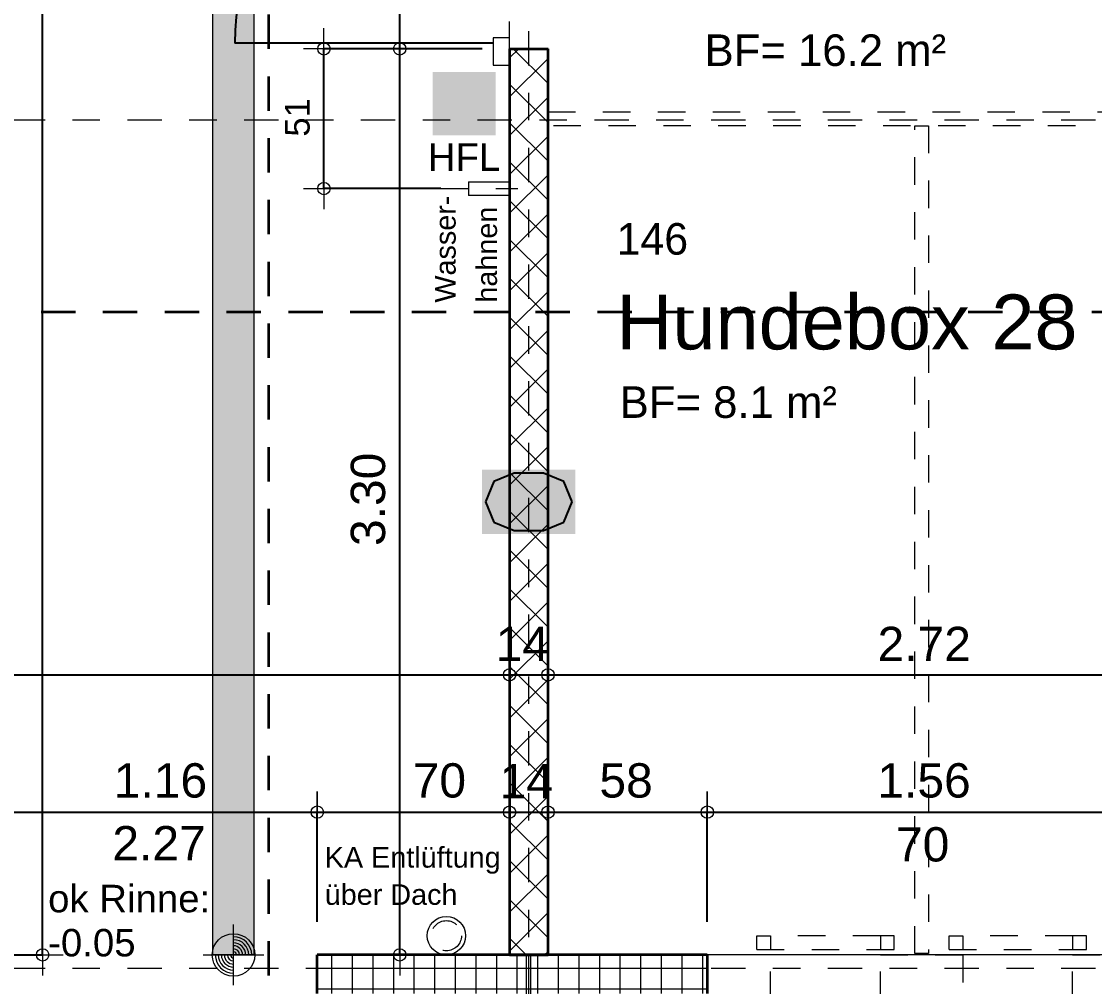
# Model space of a CAD drawing. Header units: metres. Extents: x -117 to -12, y 122 to 163.
# Drawn here: x -73.43 to -69.523, y 135.683 to 139.198 of the extents above; entities that cross this region are included whole.
import ezdxf

# ---------------------------------------------------------------- set-up
doc = ezdxf.new("R2010")
doc.units = ezdxf.units.M
doc.header["$PDMODE"] = 65
for name, pattern in [('AUSGEZOGEN', [0]), ('GETRENNT2_S10', [0.255, 0.125, -0.065, 0, -0.065]), ('PHANTOM2_S8', [0.13, 0.05, -0.04, 0, -0.04]), ('PUNKT2_S9', [0.175, 0.075, -0.05, 0, -0.05]), ('STRICHLINIE2_S3', [0.125, 0.075, -0.05]), ('STRICHLINIE_S4', [0.165, 0.125, -0.04]), ('VERDECKT2_S2', [0.09, 0.05, -0.04])]:
    doc.linetypes.add(name, pattern=pattern)
doc.layers.add('XR$1$_3808', color=7, linetype='Continuous')
for name, color, linetype, lineweight in [('XR$1$Bauachsen_grob', 7, 'GETRENNT2_S10', 13), ('XR$1$Bauherr', 203, 'VERDECKT2_S2', 13), ('XR$1$Beton_verdeckt_vorne', 7, 'STRICHLINIE2_S3', 13), ('XR$1$Brand_Text', 250, 'AUSGEZOGEN', 18), ('XR$1$Brandbekaempfung', 250, 'AUSGEZOGEN', 18), ('XR$1$Fensterbruestung', 7, 'AUSGEZOGEN', 25), ('XR$1$Fuellflaeche', 7, 'AUSGEZOGEN', 13), ('XR$1$Hilfskonstruktion', 5, 'VERDECKT2_S2', 13), ('XR$1$Raumbezeichnung', 7, 'AUSGEZOGEN', 18), ('XR$1$Sanitaer_Allgemein_HK', 5, 'VERDECKT2_S2', 25), ('XR$1$Sanitaer_Leitungen', 250, 'AUSGEZOGEN', 18), ('XR$1$Sanitaer_Text', 250, 'AUSGEZOGEN', 18), ('XR$1$Sanitaer_Vermassung', 250, 'AUSGEZOGEN', 18), ('XR$1$Schnittbegrenzung', 7, 'AUSGEZOGEN', 13), ('XR$1$Spengler', 7, 'AUSGEZOGEN', 18), ('XR$1$Text_Koten', 7, 'AUSGEZOGEN', 25), ('XR$1$Text_Werkplan_Ausfuehrung', 7, 'AUSGEZOGEN', 25), ('XR$1$Tuerblatt', 7, 'AUSGEZOGEN', 18), ('XR$1$Wand_Beton_bewehrt', 7, 'AUSGEZOGEN', 35), ('XR$1$Wand_Fertigelement', 7, 'AUSGEZOGEN', 35), ('XR$1$Werkplan-_Ausfuehrungsmasse', 7, 'AUSGEZOGEN', 13)]:
    doc.layers.add(name, color=color, linetype=linetype, lineweight=lineweight)
doc.styles.add('ARIAL', font='ARIAL.TTF')
doc.dimstyles.new('_DIMSTYLE_10', dxfattribs={"dimtxt": 0.125, "dimasz": 0.15, "dimexe": 0, "dimexo": 0, "dimgap": 0.0625, "dimtad": 2, "dimdec": 1, "dimlfac": 100, "dimrnd": 0.5, "dimzin": 4, "dimdsep": 46, "dimtxsty": 'ARIAL', "dimblk1": 'ALL_ML_KREIS', "dimblk2": 'ALL_ML_KREIS', "dimsah": 1, "dimcen": 0, "dimclrd": 256, "dimclre": 256, "dimclrt": 256, "dimadec": 0, "dimazin": 0, "dimtfac": 1, "dimtdec": 0, "dimtix": 1, "dimtmove": 2, "dimatfit": 3, "dimfxl": 0, "dimtvp": 1.2, "dimtzin": 0, "dimlwd": 0, "dimlwe": -1, "dimarcsym": 0})
doc.dimstyles.new('_DIMSTYLE_11', dxfattribs={"dimtxt": 0.125, "dimasz": 0.15, "dimexe": 0, "dimexo": 0, "dimgap": 0.0625, "dimtad": 2, "dimdec": 3, "dimrnd": 0.005, "dimzin": 4, "dimdsep": 46, "dimtxsty": 'ARIAL', "dimblk1": 'ALL_ML_KREIS', "dimblk2": 'ALL_ML_KREIS', "dimsah": 1, "dimcen": 0, "dimclrd": 256, "dimclre": 256, "dimclrt": 256, "dimadec": 0, "dimazin": 0, "dimtfac": 1, "dimtdec": 0, "dimtix": 1, "dimtmove": 2, "dimatfit": 3, "dimfxl": 0, "dimtzin": 0, "dimlwd": 0, "dimlwe": -1, "dimarcsym": 0})
doc.dimstyles.new('_DIMSTYLE_12', dxfattribs={"dimtxt": 0.125, "dimasz": 0.15, "dimexe": 0, "dimexo": 0, "dimgap": 0.0625, "dimtad": 2, "dimrnd": 0.005, "dimzin": 4, "dimdsep": 46, "dimtxsty": 'ARIAL', "dimblk1": 'ALL_ML_KREIS', "dimblk2": 'ALL_ML_KREIS', "dimsah": 1, "dimcen": 0, "dimclrd": 256, "dimclre": 256, "dimclrt": 256, "dimadec": 0, "dimazin": 0, "dimtfac": 1, "dimtdec": 0, "dimtix": 1, "dimtmove": 2, "dimatfit": 3, "dimfxl": 0, "dimtzin": 0, "dimlwd": 0, "dimlwe": -1, "dimarcsym": 0})
doc.dimstyles.new('_DIMSTYLE_14', dxfattribs={"dimtxt": 0.125, "dimasz": 0.15, "dimexe": 0, "dimexo": 0, "dimgap": 0.0625, "dimtad": 2, "dimdec": 1, "dimlfac": 100, "dimrnd": 0.5, "dimzin": 4, "dimdsep": 46, "dimtxsty": 'ARIAL', "dimblk1": 'ALL_ML_KREIS', "dimblk2": 'ALL_ML_KREIS', "dimsah": 1, "dimcen": 0, "dimclrd": 256, "dimclre": 256, "dimclrt": 256, "dimadec": 0, "dimazin": 0, "dimtfac": 1, "dimtdec": 0, "dimtix": 1, "dimtmove": 2, "dimatfit": 3, "dimfxl": 0, "dimtzin": 0, "dimlwd": 0, "dimlwe": -1, "dimarcsym": 0})
doc.dimstyles.new('_DIMSTYLE_4', dxfattribs={"dimtxt": 0.09, "dimasz": 0.15, "dimexe": 0, "dimexo": 0, "dimgap": 0.045, "dimtad": 2, "dimdec": 1, "dimlfac": 100, "dimrnd": 0.5, "dimzin": 4, "dimdsep": 46, "dimtxsty": 'ARIAL', "dimblk1": 'ALL_ML_KREIS', "dimblk2": 'ALL_ML_KREIS', "dimsah": 1, "dimcen": 0, "dimclrd": 1, "dimclre": 1, "dimclrt": 1, "dimadec": 0, "dimazin": 0, "dimtfac": 1, "dimtdec": 0, "dimtix": 1, "dimtmove": 2, "dimatfit": 3, "dimfxl": 0, "dimtzin": 0, "dimlwd": 0, "dimlwe": -1, "dimarcsym": 0})
doc.dimstyles.new('_DIMSTYLE_7', dxfattribs={"dimtxt": 0.125, "dimasz": 0.15, "dimexe": 0, "dimexo": 0, "dimgap": 0.0625, "dimtad": 2, "dimrnd": 0.005, "dimzin": 4, "dimdsep": 46, "dimtxsty": 'ARIAL', "dimblk1": 'ALL_ML_KREIS', "dimblk2": 'ALL_ML_KREIS', "dimsah": 1, "dimcen": 0, "dimclrd": 256, "dimclre": 256, "dimclrt": 256, "dimadec": 0, "dimazin": 0, "dimtfac": 1, "dimtdec": 0, "dimtix": 1, "dimtmove": 2, "dimatfit": 3, "dimfxl": 0, "dimtzin": 0, "dimlwd": 0, "dimlwe": -1, "dimarcsym": 0})

# ---------------------------------------------------------------- blocks, each defined once
blk = doc.blocks.new('NSY154')
at = {"color": 0, "linetype": 'ByBlock', "lineweight": -2}
for p, q in [((0, -0.0375), (0, 0.0375)), ((0, -0.0263), (0, 0.0263)), ((-0.0375, 0), (0.0375, 0)), ((-0.0262, 0), (0.0263, 0))]:
    blk.add_line(p, q, dxfattribs=at)
blk.add_circle((0, 0), 0.0263, dxfattribs=at)
for radius, start, end in [(0.0225, 0, 90), (0.0188, 0, 90), (0.015, 0, 90), (0.0225, 180, 270), (0.0188, 180, 270), (0.015, 180, 270), (0.0113, 180, 270), (0.0075, 180, 270), (0.00375, 180, 270), (0.0113, 0, 90), (0.0075, 0, 90), (0.00375, 0, 90)]:
    blk.add_arc((0, 0), radius, start, end, dxfattribs=at)
blk = doc.blocks.new('COMPLEXOBJECT_11')
at = {"layer": 'XR$1$Bauherr'}
for p, q in [((-70.7531, 135.818), (-70.7531, 135.868)), ((-70.7531, 135.868), (-70.7031, 135.868)), ((-70.7031, 135.868), (-70.7031, 135.818)), ((-70.3031, 135.868), (-70.7031, 135.868)), ((-70.2531, 135.868), (-70.3031, 135.868)), ((-70.3031, 135.868), (-70.3031, 135.818)), ((-70.2531, 135.818), (-70.2531, 135.868)), ((-70.0531, 135.818), (-70.0531, 135.868)), ((-70.0531, 135.868), (-70.0031, 135.868)), ((-70.0031, 135.868), (-70.0031, 135.818)), ((-69.6031, 135.868), (-70.0031, 135.868)), ((-69.5531, 135.868), (-69.6031, 135.868)), ((-69.6031, 135.868), (-69.6031, 135.818)), ((-69.5531, 135.818), (-69.5531, 135.868)), ((-70.7531, 135.818), (-70.2531, 135.818)), ((-70.0531, 135.818), (-69.5531, 135.818))]:
    blk.add_line(p, q, dxfattribs=at)
blk = doc.blocks.new('ALL_ML_KREIS')
at = {"color": 0, "linetype": 'ByBlock', "lineweight": -2}
for p, q in [((0, -0.5), (0, 0.5)), ((-1, 0), (0.5, 0))]:
    blk.add_line(p, q, dxfattribs=at)
blk.add_circle((0, 0), 0.15, dxfattribs=at)
blk = doc.blocks.new('*D36')
at = {"layer": 'DEFPOINTS'}
for p in [(-73.5131, 143.378), (-73.5131, 135.798), (-73.3531, 135.798)]:
    blk.add_point(p, dxfattribs=at)
at = {"layer": 'XR$1$Werkplan-_Ausfuehrungsmasse', "lineweight": -2}
for p, q in [((-73.4731, 143.378), (-73.3531, 143.378)), ((-73.3531, 135.798), (-73.3531, 143.378)), ((-73.4631, 135.798), (-73.3531, 135.798))]:
    blk.add_line(p, q, dxfattribs=at)
at = {"layer": 'XR$1$Werkplan-_Ausfuehrungsmasse', "xscale": 0.15, "yscale": 0.15, "zscale": 0.15}
for p, rotation in [((-73.3531, 143.378), 90), ((-73.3531, 135.798), 270)]:
    blk.add_blockref('ALL_ML_KREIS', p, dxfattribs=dict(at, rotation=rotation))
at = {"layer": 'XR$1$Werkplan-_Ausfuehrungsmasse', "insert": (-73.4677, 139.597), "char_height": 0.125, "width": 0.5, "attachment_point": 5, "rotation": 90, "style": 'ARIAL'}
blk.add_mtext('\\A1;{\\A1;{7.58\\H0.082500;\\S^ ;}}', dxfattribs=at)
blk = doc.blocks.new('*D144')
at = {"layer": 'DEFPOINTS', "color": 1}
for p in [(-71.6531, 139.098), (-72.3289, 138.5889), (-71.8031, 138.5889)]:
    blk.add_point(p, dxfattribs=at)
at = {"layer": 'XR$1$Sanitaer_Vermassung', "color": 1, "lineweight": -2}
for p, q in [((-71.7531, 139.098), (-72.3289, 139.098)), ((-72.3289, 138.5889), (-72.3289, 139.098)), ((-71.9031, 138.5889), (-72.3289, 138.5889))]:
    blk.add_line(p, q, dxfattribs=at)
at = {"layer": 'XR$1$Sanitaer_Vermassung', "color": 1, "xscale": 0.15, "yscale": 0.15, "zscale": 0.15}
for p, rotation in [((-72.3289, 139.098), 90), ((-72.3289, 138.5889), 270)]:
    blk.add_blockref('ALL_ML_KREIS', p, dxfattribs=dict(at, rotation=rotation))
at = {"layer": 'XR$1$Sanitaer_Vermassung', "color": 1, "insert": (-72.4254, 138.8481), "char_height": 0.09, "width": 0.36, "attachment_point": 5, "rotation": 90, "style": 'ARIAL'}
blk.add_mtext('\\A1;{\\A1;{51\\H0.059400;\\S^ ;}}', dxfattribs=at)
blk = doc.blocks.new('*D159')
at = {"layer": 'DEFPOINTS'}
for p in [(-71.6531, 139.098), (-72.0531, 135.798), (-71.6531, 135.798)]:
    blk.add_point(p, dxfattribs=at)
at = {"layer": 'XR$1$Werkplan-_Ausfuehrungsmasse', "lineweight": -2}
for p, q in [((-71.7531, 139.098), (-72.0531, 139.098)), ((-72.0531, 135.798), (-72.0531, 139.098)), ((-72.0531, 135.798), (-72.0531, 135.798))]:
    blk.add_line(p, q, dxfattribs=at)
at = {"layer": 'XR$1$Werkplan-_Ausfuehrungsmasse', "xscale": 0.15, "yscale": 0.15, "zscale": 0.15}
for p, rotation in [((-72.0531, 139.098), 90), ((-72.0531, 135.798), 270)]:
    blk.add_blockref('ALL_ML_KREIS', p, dxfattribs=dict(at, rotation=rotation))
at = {"layer": 'XR$1$Werkplan-_Ausfuehrungsmasse', "insert": (-72.1678, 137.4573), "char_height": 0.125, "width": 0.5, "attachment_point": 5, "rotation": 90, "style": 'ARIAL'}
blk.add_mtext('\\A1;{\\A1;{3.30\\H0.082500;\\S^ ;}}', dxfattribs=at)
blk = doc.blocks.new('*D160')
at = {"layer": 'DEFPOINTS'}
for p in [(-71.6531, 140.078), (-72.0531, 139.098), (-71.6531, 139.098)]:
    blk.add_point(p, dxfattribs=at)
at = {"layer": 'XR$1$Werkplan-_Ausfuehrungsmasse', "lineweight": -2}
for p, q in [((-71.7531, 140.078), (-72.0531, 140.078)), ((-72.0531, 139.098), (-72.0531, 140.078)), ((-71.7531, 139.098), (-72.0531, 139.098))]:
    blk.add_line(p, q, dxfattribs=at)
at = {"layer": 'XR$1$Werkplan-_Ausfuehrungsmasse', "xscale": 0.15, "yscale": 0.15, "zscale": 0.15}
for p, rotation in [((-72.0531, 140.078), 90), ((-72.0531, 139.098), 270)]:
    blk.add_blockref('ALL_ML_KREIS', p, dxfattribs=dict(at, rotation=rotation))
at = {"layer": 'XR$1$Werkplan-_Ausfuehrungsmasse', "insert": (-72.0026, 139.4223), "char_height": 0.125, "width": 0.00625, "attachment_point": 1, "rotation": 90, "line_spacing_factor": 0.60241, "style": 'ARIAL'}
blk.add_mtext('\\A1;{2.14\\H0.082500;\\S^ ;}', dxfattribs=at)
at = {"layer": 'XR$1$Werkplan-_Ausfuehrungsmasse', "insert": (-72.1677, 139.5823), "char_height": 0.125, "width": 0.5, "attachment_point": 5, "rotation": 90, "style": 'ARIAL'}
blk.add_mtext('\\A1;{\\A1;{98\\H0.082500;\\S^ ;}}', dxfattribs=at)
blk = doc.blocks.new('COMPLEXOBJECT_16')
at = {"layer": 'XR$1$Beton_verdeckt_vorne'}
for p, q in [((-70.7031, 135.798), (-72.3531, 135.798)), ((-72.3531, 135.798), (-72.3531, 135.518)), ((-70.7031, 135.438), (-70.7031, 135.798)), ((-70.3031, 135.798), (-70.0031, 135.798)), ((-70.3031, 135.438), (-70.3031, 135.798)), ((-70.0031, 135.798), (-70.0031, 135.438)), ((-69.6031, 135.798), (-67.8431, 135.798)), ((-69.6031, 135.438), (-69.6031, 135.798))]:
    blk.add_line(p, q, dxfattribs=at)
blk = doc.blocks.new('COMPLEXOBJECT_18')
at = {"layer": 'XR$1$Bauherr'}
for p, q in [((-71.5131, 138.868), (-68.7931, 138.868)), ((-71.5131, 138.818), (-71.5131, 138.868)), ((-68.7931, 138.818), (-71.5131, 138.818)), ((-70.1781, 138.818), (-70.1281, 138.818)), ((-70.1781, 135.803), (-70.1781, 138.818)), ((-70.1281, 138.818), (-70.1281, 135.803)), ((-70.1281, 135.803), (-70.1781, 135.803))]:
    blk.add_line(p, q, dxfattribs=at)
blk = doc.blocks.new('*D418')
at = {"layer": 'DEFPOINTS'}
for p in [(-76.7306, 136.818), (-76.7306, 135.798), (-71.6531, 135.798)]:
    blk.add_point(p, dxfattribs=at)
at = {"layer": 'XR$1$Werkplan-_Ausfuehrungsmasse', "lineweight": -2}
for p, q in [((-76.7306, 136.818), (-76.7306, 136.818)), ((-76.7306, 136.818), (-71.6531, 136.818)), ((-71.6531, 136.818), (-71.6531, 136.818))]:
    blk.add_line(p, q, dxfattribs=at)
at = {"layer": 'XR$1$Werkplan-_Ausfuehrungsmasse', "xscale": 0.15, "yscale": 0.15, "zscale": 0.15, "rotation": 180}
blk.add_blockref('ALL_ML_KREIS', (-76.7306, 136.818), dxfattribs=at)
at = {"layer": 'XR$1$Werkplan-_Ausfuehrungsmasse', "xscale": 0.15, "yscale": 0.15, "zscale": 0.15}
blk.add_blockref('ALL_ML_KREIS', (-71.6531, 136.818), dxfattribs=at)
at = {"layer": 'XR$1$Werkplan-_Ausfuehrungsmasse', "insert": (-74.3901, 136.9327), "char_height": 0.125, "width": 0.625, "attachment_point": 5, "style": 'ARIAL'}
blk.add_mtext('\\A1;{\\A1;{5.07\\H0.082500;\\S5^ ;}}', dxfattribs=at)
blk = doc.blocks.new('*D419')
at = {"layer": 'DEFPOINTS'}
for p in [(-71.6531, 136.818), (-71.6531, 135.798), (-71.5131, 135.798)]:
    blk.add_point(p, dxfattribs=at)
at = {"layer": 'XR$1$Werkplan-_Ausfuehrungsmasse', "lineweight": -2}
for p, q in [((-71.6531, 136.818), (-71.6531, 136.818)), ((-71.6531, 136.818), (-71.5131, 136.818)), ((-71.5131, 136.818), (-71.5131, 136.818))]:
    blk.add_line(p, q, dxfattribs=at)
at = {"layer": 'XR$1$Werkplan-_Ausfuehrungsmasse', "xscale": 0.15, "yscale": 0.15, "zscale": 0.15, "rotation": 180}
blk.add_blockref('ALL_ML_KREIS', (-71.6531, 136.818), dxfattribs=at)
at = {"layer": 'XR$1$Werkplan-_Ausfuehrungsmasse', "xscale": 0.15, "yscale": 0.15, "zscale": 0.15}
blk.add_blockref('ALL_ML_KREIS', (-71.5131, 136.818), dxfattribs=at)
at = {"layer": 'XR$1$Werkplan-_Ausfuehrungsmasse', "insert": (-71.6066, 136.9305), "char_height": 0.125, "width": 0.5, "attachment_point": 5, "style": 'ARIAL'}
blk.add_mtext('\\A1;{\\A1;{14\\H0.082500;\\S^ ;}}', dxfattribs=at)
blk = doc.blocks.new('*D420')
at = {"layer": 'DEFPOINTS'}
for p in [(-71.5131, 136.818), (-71.5131, 135.798), (-68.7931, 135.798)]:
    blk.add_point(p, dxfattribs=at)
at = {"layer": 'XR$1$Werkplan-_Ausfuehrungsmasse', "lineweight": -2}
for p, q in [((-71.5131, 136.818), (-71.5131, 136.818)), ((-71.5131, 136.818), (-68.7931, 136.818)), ((-68.7931, 136.818), (-68.7931, 136.818))]:
    blk.add_line(p, q, dxfattribs=at)
at = {"layer": 'XR$1$Werkplan-_Ausfuehrungsmasse', "xscale": 0.15, "yscale": 0.15, "zscale": 0.15, "rotation": 180}
blk.add_blockref('ALL_ML_KREIS', (-71.5131, 136.818), dxfattribs=at)
at = {"layer": 'XR$1$Werkplan-_Ausfuehrungsmasse', "xscale": 0.15, "yscale": 0.15, "zscale": 0.15}
blk.add_blockref('ALL_ML_KREIS', (-68.7931, 136.818), dxfattribs=at)
at = {"layer": 'XR$1$Werkplan-_Ausfuehrungsmasse', "insert": (-70.1434, 136.9305), "char_height": 0.125, "width": 0.5, "attachment_point": 5, "style": 'ARIAL'}
blk.add_mtext('\\A1;{\\A1;{2.72\\H0.082500;\\S^ ;}}', dxfattribs=at)
blk = doc.blocks.new('*D456')
at = {"layer": 'DEFPOINTS'}
for p in [(-73.5131, 136.318), (-73.5131, 135.798), (-72.3531, 135.798)]:
    blk.add_point(p, dxfattribs=at)
at = {"layer": 'XR$1$Werkplan-_Ausfuehrungsmasse', "lineweight": -2}
for p, q in [((-73.5131, 135.918), (-73.5131, 136.318)), ((-73.5131, 136.318), (-72.3531, 136.318)), ((-72.3531, 135.918), (-72.3531, 136.318))]:
    blk.add_line(p, q, dxfattribs=at)
at = {"layer": 'XR$1$Werkplan-_Ausfuehrungsmasse', "xscale": 0.15, "yscale": 0.15, "zscale": 0.15, "rotation": 180}
blk.add_blockref('ALL_ML_KREIS', (-73.5131, 136.318), dxfattribs=at)
at = {"layer": 'XR$1$Werkplan-_Ausfuehrungsmasse', "xscale": 0.15, "yscale": 0.15, "zscale": 0.15}
blk.add_blockref('ALL_ML_KREIS', (-72.3531, 136.318), dxfattribs=at)
at = {"layer": 'XR$1$Werkplan-_Ausfuehrungsmasse', "insert": (-72.924, 136.4327), "char_height": 0.125, "width": 0.5, "attachment_point": 5, "style": 'ARIAL'}
blk.add_mtext('\\A1;{\\A1;{1.16\\H0.082500;\\S^ ;}}', dxfattribs=at)
at = {"layer": 'XR$1$Werkplan-_Ausfuehrungsmasse', "insert": (-73.0991, 136.2675), "char_height": 0.125, "width": 0.00625, "attachment_point": 1, "line_spacing_factor": 0.60241, "style": 'ARIAL'}
blk.add_mtext('\\A1;{2.27\\H0.082500;\\S^ ;}', dxfattribs=at)
blk = doc.blocks.new('*D457')
at = {"layer": 'DEFPOINTS'}
for p in [(-72.3531, 136.318), (-72.3531, 135.798), (-71.6531, 135.798)]:
    blk.add_point(p, dxfattribs=at)
at = {"layer": 'XR$1$Werkplan-_Ausfuehrungsmasse', "lineweight": -2}
for p, q in [((-72.3531, 135.918), (-72.3531, 136.318)), ((-72.3531, 136.318), (-71.6531, 136.318)), ((-71.6531, 136.318), (-71.6531, 136.318))]:
    blk.add_line(p, q, dxfattribs=at)
at = {"layer": 'XR$1$Werkplan-_Ausfuehrungsmasse', "xscale": 0.15, "yscale": 0.15, "zscale": 0.15, "rotation": 180}
blk.add_blockref('ALL_ML_KREIS', (-72.3531, 136.318), dxfattribs=at)
at = {"layer": 'XR$1$Werkplan-_Ausfuehrungsmasse', "xscale": 0.15, "yscale": 0.15, "zscale": 0.15}
blk.add_blockref('ALL_ML_KREIS', (-71.6531, 136.318), dxfattribs=at)
at = {"layer": 'XR$1$Werkplan-_Ausfuehrungsmasse', "insert": (-71.9086, 136.4327), "char_height": 0.125, "width": 0.5, "attachment_point": 5, "style": 'ARIAL'}
blk.add_mtext('\\A1;{\\A1;{70\\H0.082500;\\S^ ;}}', dxfattribs=at)
blk = doc.blocks.new('*D458')
at = {"layer": 'DEFPOINTS'}
for p in [(-71.6531, 136.318), (-71.6531, 135.798), (-71.5131, 135.798)]:
    blk.add_point(p, dxfattribs=at)
at = {"layer": 'XR$1$Werkplan-_Ausfuehrungsmasse', "lineweight": -2}
for p, q in [((-71.6531, 136.318), (-71.6531, 136.318)), ((-71.6531, 136.318), (-71.5131, 136.318)), ((-71.5131, 136.318), (-71.5131, 136.318))]:
    blk.add_line(p, q, dxfattribs=at)
at = {"layer": 'XR$1$Werkplan-_Ausfuehrungsmasse', "xscale": 0.15, "yscale": 0.15, "zscale": 0.15, "rotation": 180}
blk.add_blockref('ALL_ML_KREIS', (-71.6531, 136.318), dxfattribs=at)
at = {"layer": 'XR$1$Werkplan-_Ausfuehrungsmasse', "xscale": 0.15, "yscale": 0.15, "zscale": 0.15}
blk.add_blockref('ALL_ML_KREIS', (-71.5131, 136.318), dxfattribs=at)
at = {"layer": 'XR$1$Werkplan-_Ausfuehrungsmasse', "insert": (-71.592, 136.4305), "char_height": 0.125, "width": 0.5, "attachment_point": 5, "style": 'ARIAL'}
blk.add_mtext('\\A1;{\\A1;{14\\H0.082500;\\S^ ;}}', dxfattribs=at)
blk = doc.blocks.new('*D459')
at = {"layer": 'DEFPOINTS'}
for p in [(-71.5131, 136.318), (-71.5131, 135.798), (-70.9331, 135.798)]:
    blk.add_point(p, dxfattribs=at)
at = {"layer": 'XR$1$Werkplan-_Ausfuehrungsmasse', "lineweight": -2}
for p, q in [((-71.5131, 136.318), (-71.5131, 136.318)), ((-71.5131, 136.318), (-70.9331, 136.318)), ((-70.9331, 135.918), (-70.9331, 136.318))]:
    blk.add_line(p, q, dxfattribs=at)
at = {"layer": 'XR$1$Werkplan-_Ausfuehrungsmasse', "xscale": 0.15, "yscale": 0.15, "zscale": 0.15, "rotation": 180}
blk.add_blockref('ALL_ML_KREIS', (-71.5131, 136.318), dxfattribs=at)
at = {"layer": 'XR$1$Werkplan-_Ausfuehrungsmasse', "xscale": 0.15, "yscale": 0.15, "zscale": 0.15}
blk.add_blockref('ALL_ML_KREIS', (-70.9331, 136.318), dxfattribs=at)
at = {"layer": 'XR$1$Werkplan-_Ausfuehrungsmasse', "insert": (-71.2289, 136.4327), "char_height": 0.125, "width": 0.5, "attachment_point": 5, "style": 'ARIAL'}
blk.add_mtext('\\A1;{\\A1;{58\\H0.082500;\\S^ ;}}', dxfattribs=at)
blk = doc.blocks.new('*D460')
at = {"layer": 'DEFPOINTS'}
for p in [(-70.9331, 136.318), (-70.9331, 135.798), (-69.3731, 135.798)]:
    blk.add_point(p, dxfattribs=at)
at = {"layer": 'XR$1$Werkplan-_Ausfuehrungsmasse', "lineweight": -2}
for p, q in [((-70.9331, 135.918), (-70.9331, 136.318)), ((-70.9331, 136.318), (-69.3731, 136.318)), ((-69.3731, 135.918), (-69.3731, 136.318))]:
    blk.add_line(p, q, dxfattribs=at)
at = {"layer": 'XR$1$Werkplan-_Ausfuehrungsmasse', "xscale": 0.15, "yscale": 0.15, "zscale": 0.15, "rotation": 180}
blk.add_blockref('ALL_ML_KREIS', (-70.9331, 136.318), dxfattribs=at)
at = {"layer": 'XR$1$Werkplan-_Ausfuehrungsmasse', "xscale": 0.15, "yscale": 0.15, "zscale": 0.15}
blk.add_blockref('ALL_ML_KREIS', (-69.3731, 136.318), dxfattribs=at)
at = {"layer": 'XR$1$Werkplan-_Ausfuehrungsmasse', "insert": (-70.144, 136.4327), "char_height": 0.125, "width": 0.5, "attachment_point": 5, "style": 'ARIAL'}
blk.add_mtext('\\A1;{\\A1;{1.56\\H0.082500;\\S^ ;}}', dxfattribs=at)
at = {"layer": 'XR$1$Werkplan-_Ausfuehrungsmasse', "insert": (-70.2461, 136.2633), "char_height": 0.125, "width": 0.00625, "attachment_point": 1, "line_spacing_factor": 0.60241, "style": 'ARIAL'}
blk.add_mtext('\\A1;{70\\H0.082500;\\S^ ;}', dxfattribs=at)
blk = doc.blocks.new('COMPLEXOBJECT_20')
at = {"layer": 'XR$1$Bauachsen_grob', "color": 8}
for p, q in [((-71.5831, 126.7126), (-71.5831, 153.848)), ((-14.2693, 138.838), (-86.2481, 138.838)), ((-14.2693, 135.748), (-86.2481, 135.748))]:
    blk.add_line(p, q, dxfattribs=at)
blk = doc.blocks.new('Tür_2_$F2')
at = {"layer": 'XR$1$_3808', "color": 7, "linetype": 'AUSGEZOGEN', "lineweight": -3}
blk.add_line((0.08, 0.06), (0.08, 1), dxfattribs=at)
at = {"layer": 'XR$1$_3808', "color": 7, "linetype": 'AUSGEZOGEN', "lineweight": 13}
for points in [[(0, 0), (0.1, 0), (0.1, 0.06), (0, 0.06), (0, 0)], [(1, 0), (1.1, 0), (1.1, 0.06), (1, 0.06), (1, 0)]]:
    blk.add_lwpolyline(points, close=True, dxfattribs=at)
at = {"layer": 'XR$1$_3808', "color": 7, "linetype": 'AUSGEZOGEN', "lineweight": -3}
blk.add_arc((0.08, 0.06), 0.94, 0, 90, dxfattribs=at)
blk = doc.blocks.new('COMPLEXOBJECT_27')
at = {"layer": 'XR$1$Sanitaer_Allgemein_HK', "color": 7, "linetype": 'AUSGEZOGEN', "lineweight": 13}
for p, q in [((-71.8031, 138.6139), (-71.8031, 138.5639)), ((-71.8031, 138.6139), (-71.6531, 138.6139)), ((-71.6531, 138.5639), (-71.8031, 138.5639))]:
    blk.add_line(p, q, dxfattribs=at)
blk = doc.blocks.new('COMPLEXOBJECT_35')
at = {"layer": 'XR$1$Schnittbegrenzung', "color": 12, "linetype": 'STRICHLINIE_S4', "lineweight": 35}
blk.add_line((-72.5305, 155.4226), (-72.5305, 124.692), dxfattribs=at)
blk = doc.blocks.new('COMPLEXOBJECT_46')
at = {"layer": 'XR$1$Schnittbegrenzung', "color": 12, "linetype": 'STRICHLINIE_S4', "lineweight": 35}
blk.add_line((-28.9085, 138.1391), (-88.2023, 138.1391), dxfattribs=at)

msp = doc.modelspace()

# ---------------------------------------------------------------- hatches: boundary and pattern name
at = {"layer": 'XR$1$Brandbekaempfung', "linetype": 'AUSGEZOGEN', "lineweight": 18}
h = msp.add_hatch(color=1, dxfattribs=at)
h.paths.add_polyline_path([(-71.7031, 139.0139), (-71.9335, 139.0139), (-71.9335, 138.7835), (-71.7031, 138.7835)])
h.paths.add_polyline_path([(-71.8022, 138.9125), (-71.8022, 138.8636), (-71.7945, 138.8703), (-71.7882, 138.8767), (-71.7831, 138.8832), (-71.7786, 138.8901), (-71.7747, 138.8974), (-71.7716, 138.9051), (-71.7694, 138.9128), (-71.768, 138.92), (-71.7676, 138.9267), (-71.7679, 138.9328), (-71.7689, 138.9386), (-71.7706, 138.9441), (-71.773, 138.9492), (-71.7759, 138.9538), (-71.7794, 138.9578), (-71.7834, 138.9615), (-71.7879, 138.9645), (-71.7926, 138.9668), (-71.7974, 138.9684), (-71.8039, 138.9697), (-71.8355, 138.9697), (-71.8395, 138.9681), (-71.8418, 138.9669), (-71.8435, 138.9658), (-71.8449, 138.9646), (-71.8462, 138.9633), (-71.8472, 138.9619), (-71.848, 138.9604), (-71.8487, 138.9588), (-71.849, 138.9573), (-71.8492, 138.9559), (-71.8491, 138.9544), (-71.8489, 138.9531), (-71.8484, 138.9516), (-71.8477, 138.9503), (-71.8468, 138.949), (-71.8458, 138.948), (-71.8448, 138.9471), (-71.8437, 138.9465), (-71.8424, 138.946), (-71.8409, 138.9457), (-71.8388, 138.9455), (-71.8363, 138.9455), (-71.8363, 138.9517), (-71.8453, 138.9517), (-71.8453, 138.9588), (-71.8228, 138.9588), (-71.8228, 138.9517), (-71.8318, 138.9517), (-71.8318, 138.9357), (-71.8265, 138.9348), (-71.8215, 138.9329), (-71.8169, 138.9302), (-71.813, 138.9266), (-71.8097, 138.9224), (-71.8073, 138.9176), (-71.8059, 138.9125)])
h.paths.add_polyline_path([(-71.8118, 138.9067), (-71.8118, 138.9125), (-71.813, 138.9163), (-71.815, 138.9199), (-71.8176, 138.9231), (-71.8207, 138.9257), (-71.8242, 138.9278), (-71.828, 138.9292), (-71.832, 138.93), (-71.8361, 138.93), (-71.8401, 138.9292), (-71.8439, 138.9278), (-71.8474, 138.9257), (-71.8505, 138.9231), (-71.8531, 138.9199), (-71.855, 138.9163), (-71.8563, 138.9125), (-71.8563, 138.9067), (-71.8601, 138.9067), (-71.8595, 138.8225), (-71.8073, 138.8225), (-71.8079, 138.8388), (-71.8084, 138.8386), (-71.81, 138.8376), (-71.8117, 138.8367), (-71.8137, 138.8358), (-71.816, 138.8348), (-71.8188, 138.8338), (-71.8245, 138.8319), (-71.8319, 138.847), (-71.8241, 138.8504), (-71.8194, 138.8525), (-71.8156, 138.8545), (-71.8124, 138.8563), (-71.8095, 138.8581), (-71.8079, 138.8593), (-71.8079, 138.9067)])
h.paths.add_polyline_path([(-71.7915, 138.851), (-71.8022, 138.8428), (-71.8022, 138.814), (-71.8659, 138.814), (-71.8659, 138.9125), (-71.8622, 138.9125), (-71.8611, 138.9166), (-71.8727, 138.9247), (-71.8706, 138.93), (-71.8557, 138.9259), (-71.8517, 138.9297), (-71.847, 138.9327), (-71.8418, 138.9347), (-71.8363, 138.9357), (-71.8363, 138.9409), (-71.8401, 138.9409), (-71.8433, 138.9412), (-71.8457, 138.9416), (-71.8475, 138.9423), (-71.8489, 138.9431), (-71.8502, 138.9442), (-71.8514, 138.9455), (-71.8525, 138.9473), (-71.8534, 138.9494), (-71.8542, 138.9518), (-71.8546, 138.9544), (-71.8547, 138.9572), (-71.8545, 138.9598), (-71.854, 138.9623), (-71.8532, 138.9647), (-71.8521, 138.9668), (-71.8508, 138.9687), (-71.8493, 138.9704), (-71.8475, 138.9719), (-71.8454, 138.9732), (-71.8431, 138.9743), (-71.8406, 138.9751), (-71.838, 138.9756), (-71.8355, 138.9758), (-71.8059, 138.9758), (-71.8052, 138.9758), (-71.7962, 138.9759), (-71.7915, 138.9753), (-71.7866, 138.9736), (-71.7811, 138.9708), (-71.7746, 138.9661), (-71.7683, 138.9603), (-71.7633, 138.9546), (-71.7596, 138.9488), (-71.7569, 138.9429), (-71.7549, 138.9361), (-71.7538, 138.9287), (-71.7536, 138.9206), (-71.7544, 138.9121), (-71.7562, 138.9036), (-71.7593, 138.8947), (-71.7636, 138.8855), (-71.7692, 138.876), (-71.7758, 138.867), (-71.7832, 138.8586)], flags=16)
h.paths.add_polyline_path([(-71.8541, 138.8293), (-71.8547, 138.9067), (-71.8506, 138.9067), (-71.85, 138.8293)], flags=16)
h.paths.add_polyline_path([(-71.8455, 138.9125), (-71.8455, 138.8491), (-71.8486, 138.8491), (-71.8486, 138.9125)], flags=16)
msp.add_hatch(color=7, dxfattribs=at).paths.add_polyline_path([(-71.7099, 138.9975), (-71.9211, 138.9975), (-71.9211, 138.7863), (-71.7099, 138.7863)])
at = {"layer": 'XR$1$Fuellflaeche', "linetype": 'AUSGEZOGEN', "lineweight": 200}
msp.add_hatch(color=255, dxfattribs=at).paths.add_polyline_path([(-72.7331, 143.378), (-72.7331, 135.798), (-72.5831, 135.798), (-72.5831, 143.378)])
at = {"layer": 'XR$1$Text_Werkplan_Ausfuehrung'}
for color, points in [(7, [(-71.7529, 137.3314), (-71.4133, 137.3314), (-71.4133, 137.4433), (-71.4129, 137.448), (-71.4133, 137.4528), (-71.4133, 137.5647), (-71.7529, 137.5647), (-71.7529, 137.448), (-71.7529, 137.448)]), (55, [(-71.6235, 137.3897), (-71.5982, 137.3897), (-71.5982, 137.4429), (-71.5459, 137.4429), (-71.5459, 137.464), (-71.5982, 137.464), (-71.5982, 137.4936), (-71.5376, 137.4936), (-71.5376, 137.5147), (-71.6235, 137.5147)])]:
    msp.add_hatch(color=color, dxfattribs=at).paths.add_polyline_path(points)
at = {"layer": 'XR$1$Wand_Beton_bewehrt', "lineweight": 13}
h = msp.add_hatch(dxfattribs=at)
h.set_pattern_fill('SCHRAFFUR_3', color=256, scale=0.05, style=0, pattern_type=2)
h.set_pattern_definition([(45, (0, 0), (-0.07071068, 0.07071068), []), (135, (0, 0), (-0.07071068, -0.07071068), [])])
h.paths.add_polyline_path([(-71.5131, 135.798), (-71.5131, 139.098), (-71.6531, 139.098), (-71.6531, 135.798)], flags=0)
at = {"layer": 'XR$1$Wand_Fertigelement', "lineweight": 13}
h = msp.add_hatch(dxfattribs=at)
h.set_pattern_fill('SCHRAFFUR_7', color=256, scale=0.05, style=0, pattern_type=2)
h.set_pattern_definition([(0, (0, 0), (0, 0.075), []), (90, (0, 0), (-0.075, 5e-18), [])])
h.paths.add_polyline_path([(-70.9331, 135.658), (-70.9331, 135.798), (-72.3531, 135.798), (-72.3531, 135.658)], flags=0)

# ---------------------------------------------------------------- linework, layer by layer
at = {"layer": 'XR$1$Fensterbruestung', "color": 7, "linetype": 'AUSGEZOGEN', "lineweight": 13}
msp.add_line((-69.3731, 135.798), (-70.9331, 135.798), dxfattribs=at)
at = {"layer": 'XR$1$Hilfskonstruktion', "color": 30, "linetype": 'AUSGEZOGEN', "lineweight": 13}
for p, q in [((-71.5911, 135.438), (-71.5911, 135.798)), ((-71.5831, 135.438), (-71.5831, 135.798)), ((-71.5751, 135.438), (-71.5751, 135.798))]:
    msp.add_line(p, q, dxfattribs=at)
at = {"layer": 'XR$1$Sanitaer_Allgemein_HK', "color": 7, "linetype": 'AUSGEZOGEN', "lineweight": 13}
for p, q in [((-72.7331, 135.798), (-72.7331, 143.378)), ((-72.5831, 135.798), (-72.5831, 139.513)), ((-72.5831, 135.798), (-72.7331, 135.798))]:
    msp.add_line(p, q, dxfattribs=at)
at = {"layer": 'XR$1$Sanitaer_Allgemein_HK', "color": 7, "linetype": 'PHANTOM2_S8', "lineweight": 13}
msp.add_line((-71.9031, 138.5889), (-71.6231, 138.5889), dxfattribs=at)
at = {"layer": 'XR$1$Sanitaer_Leitungen', "color": 250, "linetype": 'VERDECKT2_S2'}
msp.add_circle((-71.8831, 135.868), 0.055, dxfattribs=at)
at = {"layer": 'XR$1$Spengler', "color": 7}
msp.add_circle((-71.8831, 135.868), 0.07, dxfattribs=at)
at = {"layer": 'XR$1$Text_Werkplan_Ausfuehrung', "color": 124}
for p, q in [((-71.6362, 137.5522), (-71.7099, 137.5217)), ((-71.5296, 137.5522), (-71.6362, 137.5522)), ((-71.4559, 137.5217), (-71.5296, 137.5522)), ((-71.7099, 137.5217), (-71.7404, 137.448)), ((-71.4254, 137.448), (-71.4559, 137.5217)), ((-71.7404, 137.448), (-71.7099, 137.3744)), ((-71.4559, 137.3744), (-71.4254, 137.448)), ((-71.7099, 137.3744), (-71.6362, 137.3439)), ((-71.5296, 137.3439), (-71.4559, 137.3744)), ((-71.6362, 137.3439), (-71.5296, 137.3439))]:
    msp.add_line(p, q, dxfattribs=at)
at = {"layer": 'XR$1$Wand_Beton_bewehrt', "color": 5, "linetype": 'PUNKT2_S9', "lineweight": 13}
for p, q in [((-71.7131, 140.138), (-71.7131, 139.038)), ((-71.6531, 139.098), (-71.6531, 140.078)), ((-71.6531, 139.038), (-71.6531, 139.098)), ((-71.7131, 139.038), (-71.6531, 139.038))]:
    msp.add_line(p, q, dxfattribs=at)
at = {"layer": 'XR$1$Wand_Beton_bewehrt'}
for p, q in [((-71.6531, 139.098), (-71.6531, 135.798)), ((-71.6531, 139.098), (-71.5131, 139.098)), ((-71.5131, 138.868), (-71.5131, 139.098)), ((-71.5131, 138.818), (-71.5131, 138.868)), ((-71.5131, 135.798), (-71.5131, 138.818)), ((-71.6531, 135.798), (-71.5131, 135.798))]:
    msp.add_line(p, q, dxfattribs=at)
at = {"layer": 'XR$1$Wand_Fertigelement'}
for p, q in [((-72.3531, 135.658), (-72.3531, 135.798)), ((-71.6531, 135.798), (-72.3531, 135.798)), ((-71.5131, 135.798), (-71.6531, 135.798)), ((-70.9331, 135.798), (-71.5131, 135.798)), ((-70.9331, 135.798), (-70.9331, 135.658))]:
    msp.add_line(p, q, dxfattribs=at)

# ---------------------------------------------------------------- block references
at = {"layer": 'XR$1$Bauachsen_grob', "color": 8, "linetype": 'AUSGEZOGEN', "lineweight": 13}
msp.add_blockref('COMPLEXOBJECT_20', (0, 0), dxfattribs=at)
at = {"layer": 'XR$1$Bauherr'}
for name in ['COMPLEXOBJECT_18', 'COMPLEXOBJECT_11']:
    msp.add_blockref(name, (0, 0), dxfattribs=at)
at = {"layer": 'XR$1$Beton_verdeckt_vorne'}
msp.add_blockref('COMPLEXOBJECT_16', (0, 0), dxfattribs=at)
at = {"layer": 'XR$1$Sanitaer_Allgemein_HK', "color": 7, "linetype": 'AUSGEZOGEN', "lineweight": 13}
msp.add_blockref('COMPLEXOBJECT_27', (0, 0), dxfattribs=at)
at = {"layer": 'XR$1$Schnittbegrenzung', "color": 12, "linetype": 'AUSGEZOGEN', "lineweight": 35}
msp.add_blockref('COMPLEXOBJECT_35', (0, 0), dxfattribs=at)
at = {"layer": 'XR$1$Schnittbegrenzung', "color": 12, "linetype": 'STRICHLINIE_S4', "lineweight": 35}
msp.add_blockref('COMPLEXOBJECT_46', (0, 0), dxfattribs=at)
at = {"layer": 'XR$1$Text_Koten', "color": 24, "lineweight": 13, "xscale": 2.943799775405901, "yscale": 2.943799775405901, "zscale": 2.943799775405901}
msp.add_blockref('NSY154', (-72.6581, 135.798), dxfattribs=at)
at = {"layer": 'XR$1$Tuerblatt', "color": 7, "linetype": 'AUSGEZOGEN', "lineweight": 13, "rotation": 90}
msp.add_blockref('Tür_2_$F2', (-71.6531, 139.038), dxfattribs=at)

# ---------------------------------------------------------------- texts
at = {"layer": 'XR$1$Brand_Text', "color": 1, "insert": (-71.9508, 138.6535), "char_height": 0.1, "width": 0.314962, "attachment_point": 7, "style": 'ARIAL'}
msp.add_mtext('\\W1.00;HFL', dxfattribs=at)
at = {"layer": 'XR$1$Raumbezeichnung', "style": 'ARIAL'}
for s, insert, char_height, width, attachment_point in [('\\W0.99;BF=\\~16.2\\~m²', (-70.9431, 139.1505), 0.115, 0.946262, 1), ('\\W0.97;146', (-71.2631, 138.3467), 0.115, 0.326087, 7), ('\\W1.01;Hundebox\\~28', (-71.2639, 138.0004), 0.2, 1.773931, 7), ('\\W0.99;BF=\\~8.1\\~m²', (-71.2521, 137.8688), 0.115, 0.856055, 1)]:
    msp.add_mtext(s, dxfattribs=dict(at, insert=insert, char_height=char_height, width=width, attachment_point=attachment_point))
at = {"layer": 'XR$1$Sanitaer_Text', "color": 1, "insert": (-71.9244, 138.1736), "char_height": 0.075, "width": 0.428791, "attachment_point": 1, "rotation": 90, "line_spacing_factor": 1.204819, "style": 'ARIAL'}
msp.add_mtext('{\\fArial|i0|b0;\\H0.075000;\\W1.000000;\\C1;Wasser-}\\P{\\fArial|i0|b0;\\H0.075000;\\W1.000000;\\C1;hahnen}\\P', dxfattribs=at)
at = {"layer": 'XR$1$Sanitaer_Text', "insert": (-72.326, 136.191), "char_height": 0.075, "width": 0.680073, "attachment_point": 1, "line_spacing_factor": 1.084337, "style": 'ARIAL'}
msp.add_mtext('{\\fArial|i0|b0;\\H0.075000;\\W1.000000;\\C7;KA Entlüftung}\\P{\\fArial|i0|b0;\\H0.075000;\\W1.000000;\\C7;über Dach}\\P', dxfattribs=at)
at = {"layer": 'XR$1$Text_Koten', "color": 7, "lineweight": 13, "insert": (-73.3331, 136.0533), "char_height": 0.1, "width": 0.681807, "attachment_point": 1, "line_spacing_factor": 0.963855, "style": 'ARIAL'}
msp.add_mtext('{\\fArial|i0|b0;\\H0.100000;\\W1.000000;\\C7;ok Rinne: }\\P{\\fArial|i0|b0;\\H0.100000;\\W1.000000;\\C7;-0.05}\\P', dxfattribs=at)

# ---------------------------------------------------------------- dimensions: what is measured, and where the dimension line sits
at = {"layer": 'XR$1$Sanitaer_Vermassung', "color": 1}
dim = msp.add_linear_dim(base=(-72.3289, 139.098), p1=(-71.9031, 138.5889), p2=(-71.7531, 139.098), angle=90, dimstyle='_DIMSTYLE_4', override={"dimpost": '<>', "dimclrd": 1, "dimclre": 1, "dimclrt": 1, "dimlwd": 0, "dimlwe": 65535}, dxfattribs=at)
dim.commit()
dim.dimension.update_dxf_attribs({"geometry": '*D144', "text_midpoint": (-72.4254, 138.8481), "dimtype": 160})
at = {"layer": 'XR$1$Werkplan-_Ausfuehrungsmasse'}
for base, p1, p2, dimstyle, picture, middle in [((-73.3531, 143.378), (-73.4631, 135.798), (-73.4731, 143.378), '_DIMSTYLE_7', '*D36', (-73.4677, 139.597)), ((-72.0531, 139.098), (-72.0531, 135.798), (-71.7531, 139.098), '_DIMSTYLE_12', '*D159', (-72.1678, 137.4573))]:
    dim = msp.add_linear_dim(base=base, p1=p1, p2=p2, angle=90, dimstyle=dimstyle, override={"dimpost": '<>', "dimclrd": 256, "dimclre": 256, "dimclrt": 256, "dimlwd": 0, "dimlwe": 65535}, dxfattribs=at)
    dim.commit()
    dim.dimension.update_dxf_attribs({"geometry": picture, "text_midpoint": middle, "dimtype": 160})
dim = msp.add_linear_dim(base=(-72.0531, 140.078), p1=(-71.7531, 139.098), p2=(-71.7531, 140.078), angle=90, text='<>\\X\\A1;{2.14\\H0.082500;\\S^ ;}', dimstyle='_DIMSTYLE_14', override={"dimpost": '<>', "dimclrd": 256, "dimclre": 256, "dimclrt": 256, "dimlwd": 0, "dimlwe": 65535}, dxfattribs=at)
dim.commit()
dim.dimension.update_dxf_attribs({"geometry": '*D160', "text_midpoint": (-72.1677, 139.5823), "dimtype": 160})
for base, p1, p2, dimstyle, picture, middle in [((-71.65312, 136.81805), (-76.7306, 136.81805), (-71.65312, 136.81805), '_DIMSTYLE_11', '*D418', (-74.39008, 136.93268)), ((-71.5131, 136.818), (-71.6531, 136.818), (-71.5131, 136.818), '_DIMSTYLE_10', '*D419', (-71.6066, 136.9305)), ((-68.7931, 136.818), (-71.5131, 136.818), (-68.7931, 136.818), '_DIMSTYLE_12', '*D420', (-70.1434, 136.9305)), ((-71.6531, 136.318), (-72.3531, 135.918), (-71.6531, 136.318), '_DIMSTYLE_14', '*D457', (-71.9086, 136.4327)), ((-71.5131, 136.318), (-71.6531, 136.318), (-71.5131, 136.318), '_DIMSTYLE_10', '*D458', (-71.592, 136.4305)), ((-70.9331, 136.318), (-71.5131, 136.318), (-70.9331, 135.918), '_DIMSTYLE_14', '*D459', (-71.2289, 136.4327))]:
    dim = msp.add_linear_dim(base=base, p1=p1, p2=p2, dimstyle=dimstyle, override={"dimpost": '<>', "dimclrd": 256, "dimclre": 256, "dimclrt": 256, "dimlwd": 0, "dimlwe": 65535}, dxfattribs=at)
    dim.commit()
    dim.dimension.update_dxf_attribs({"geometry": picture, "text_midpoint": middle, "dimtype": 160})
for base, p1, p2, text, picture, middle in [((-72.3531, 136.318), (-73.5131, 135.918), (-72.3531, 135.918), '<>\\X\\A1;{2.27\\H0.082500;\\S^ ;}', '*D456', (-72.924, 136.4327)), ((-69.3731, 136.318), (-70.9331, 135.918), (-69.3731, 135.918), '<>\\X\\A1;{70\\H0.082500;\\S^ ;}', '*D460', (-70.144, 136.4327))]:
    dim = msp.add_linear_dim(base=base, p1=p1, p2=p2, text=text, dimstyle='_DIMSTYLE_12', override={"dimpost": '<>', "dimclrd": 256, "dimclre": 256, "dimclrt": 256, "dimlwd": 0, "dimlwe": 65535}, dxfattribs=at)
    dim.commit()
    dim.dimension.update_dxf_attribs({"geometry": picture, "text_midpoint": middle, "dimtype": 160})

doc.saveas('drawing.dxf')
